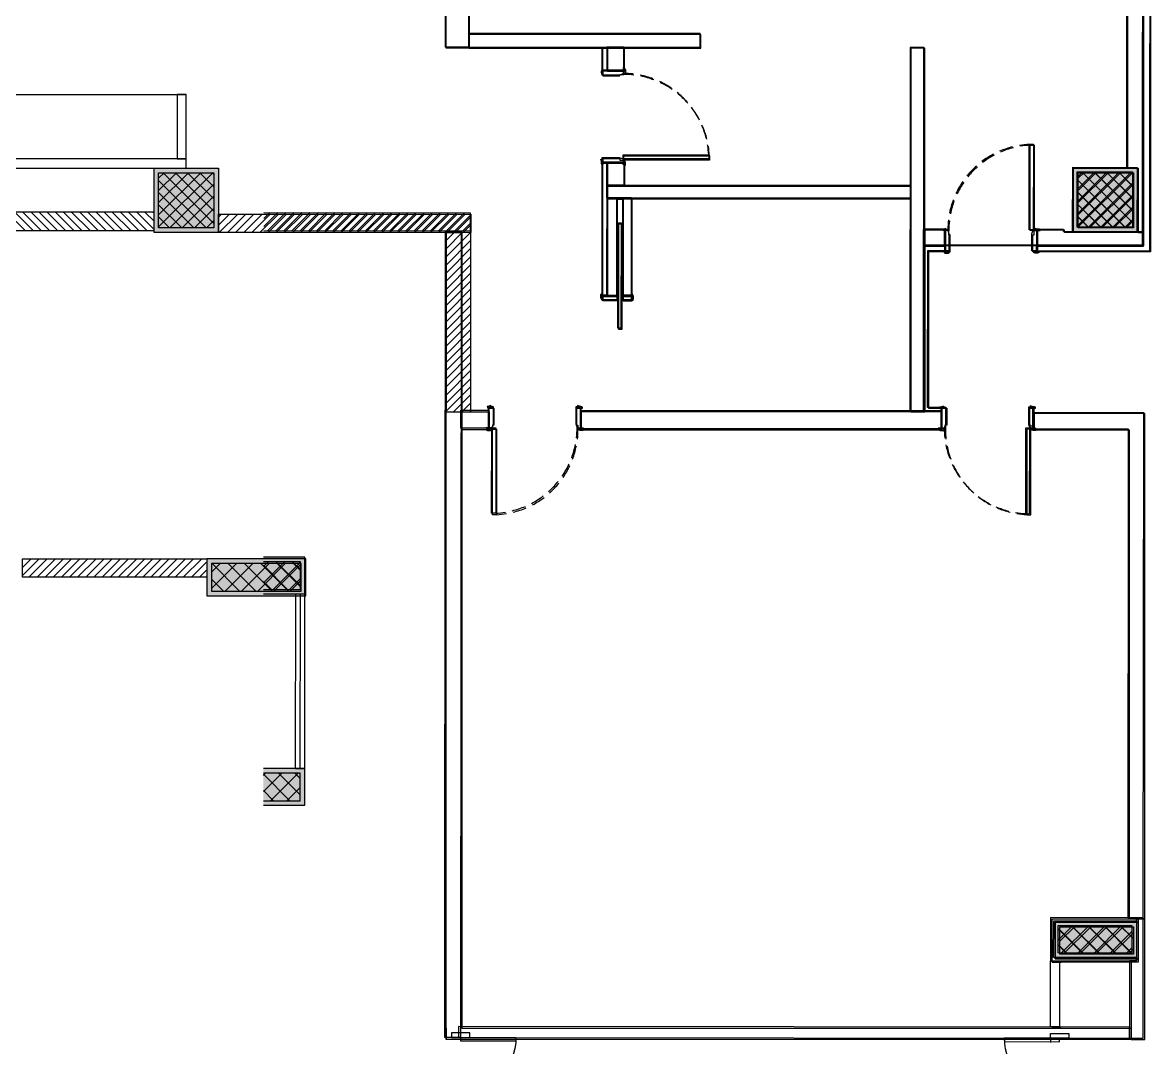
# Model space of a CAD drawing. Extents: x -957 to 3394, y -3 to 3008.
# Drawn here: x -79.9 to 402.8, y 1259.3 to 1697.9 of the extents above; entities that cross this region are included whole.
import ezdxf

# ---------------------------------------------------------------- set-up
doc = ezdxf.new("R2010")
doc.units = 0
doc.header["$MEASUREMENT"] = 0
for name, color, linetype in [('PDF_-SKM_FASTNER', 7, 'CONTINUOUS'), ('PDF_BH_005_MASTERPLAN$0$FR', 7, 'CONTINUOUS'), ('PDF_BH_005_MASTERPLAN$0$ID', 7, 'CONTINUOUS'), ('PDF_ELEVATION_5_LIGHT', 7, 'CONTINUOUS'), ('PDF_FRAMING-COLUMN', 7, 'CONTINUOUS'), ('PDF_FRAMING-COLUMN_HATCH', 7, 'CONTINUOUS'), ('PDF_HATCH', 7, 'CONTINUOUS'), ('PDF_HATCH_-_WALL', 7, 'CONTINUOUS'), ('PDF_I-DOOR', 7, 'CONTINUOUS'), ('PDF_I-DOOR-OPEN', 7, 'CONTINUOUS'), ('PDF_I-WALL', 7, 'CONTINUOUS'), ('PDF_I-WALL-JAMB', 7, 'CONTINUOUS'), ('PDF_ID-DOOR', 7, 'CONTINUOUS'), ('PDF_ID_FINISH_LINE', 7, 'CONTINUOUS'), ('PDF_SHREM-CAD_6_CABLE', 7, 'CONTINUOUS'), ('PDF_TRI_ARC-KQ_DOOR___WIND', 7, 'CONTINUOUS'), ('PDF_WALL', 7, 'CONTINUOUS')]:
    doc.layers.add(name, color=color, linetype=linetype)

msp = doc.modelspace()

# ---------------------------------------------------------------- linework, layer by layer
at = {"layer": 'PDF_-SKM_FASTNER'}
for points in [[(-403.41, 1667.11), (-9.86, 1667.11)], [(101.34, 1608.1), (101.32, 1608.07)], [(104.81, 1608.1), (101.32, 1604.6)], [(108.29, 1608.1), (101.32, 1601.12)], [(111.77, 1608.1), (101.32, 1597.64)], [(111.93, 1604.78), (101.32, 1594.16)], [(111.93, 1601.3), (101.32, 1590.68)], [(111.93, 1597.82), (101.32, 1587.2)], [(111.93, 1594.34), (101.32, 1583.73)], [(111.93, 1590.86), (101.32, 1580.25)], [(111.93, 1587.38), (101.32, 1576.77)], [(111.93, 1583.91), (101.32, 1573.29)], [(111.93, 1580.43), (101.32, 1569.81)], [(111.93, 1576.95), (101.32, 1566.33)], [(111.93, 1573.47), (101.32, 1562.85)], [(111.93, 1569.99), (101.32, 1559.38)], [(111.93, 1566.51), (101.32, 1555.9)], [(111.93, 1563.04), (101.32, 1552.42)], [(111.93, 1559.56), (101.32, 1548.94)], [(111.93, 1556.08), (101.32, 1545.46)], [(111.93, 1552.6), (101.32, 1541.98)], [(111.93, 1549.12), (101.32, 1538.5)], [(111.93, 1545.64), (101.32, 1535.03)], [(111.93, 1542.16), (101.32, 1531.55)], [(111.93, 1538.69), (104.58, 1531.34)], [(111.93, 1535.21), (108.06, 1531.34)], [(111.93, 1531.73), (111.54, 1531.34)]]:
    msp.add_lwpolyline(points, dxfattribs=at)
for points in [[(-9.86, 1667.11), (-13.8, 1667.11), (-13.8, 1639.56), (-9.86, 1639.56)], [(-403.41, 1635.63), (-9.86, 1635.63), (-9.86, 1639.56), (-403.41, 1639.56)], [(101.32, 1608.08), (101.32, 1531.34), (111.93, 1531.34), (111.93, 1608.08)]]:
    msp.add_lwpolyline(points, close=True, dxfattribs=at)
at = {"layer": 'PDF_BH_005_MASTERPLAN$0$FR'}
for points in [[(363.32, 1305.24), (369.58, 1311.49)], [(373.71, 1299.69), (363.33, 1310.08)], [(364.01, 1304.69), (370.27, 1310.95)], [(374.4, 1299.14), (364.01, 1309.54)], [(364.72, 1299.7), (376.53, 1311.48)], [(365.42, 1299.14), (377.22, 1310.95)], [(380.66, 1299.68), (368.87, 1311.49)], [(381.36, 1299.14), (369.55, 1310.95)], [(371.68, 1299.69), (383.49, 1311.48)], [(372.37, 1299.14), (384.18, 1310.95)], [(387.61, 1299.68), (375.82, 1311.49)], [(388.32, 1299.14), (376.51, 1310.95)], [(378.63, 1299.68), (390.44, 1311.47)], [(379.33, 1299.14), (391.14, 1310.95)], [(394.56, 1299.67), (382.77, 1311.48)], [(395.27, 1299.14), (383.47, 1310.95)], [(385.58, 1299.68), (394.79, 1308.87)], [(386.29, 1299.14), (395.49, 1308.35)], [(394.79, 1306.4), (389.73, 1311.47)], [(395.49, 1305.88), (390.42, 1310.95)], [(366.75, 1299.69), (363.32, 1303.13)], [(367.45, 1299.14), (364.01, 1302.58)], [(392.53, 1299.67), (394.78, 1301.92)], [(393.24, 1299.14), (395.49, 1301.39)]]:
    msp.add_lwpolyline(points, dxfattribs=at)
for points in [[(361.36, 1313.46), (396.76, 1313.43), (361.35, 1297.73), (396.75, 1297.7)], [(397.46, 1312.92), (362.04, 1312.92), (397.46, 1297.18), (362.04, 1297.18)], [(363.33, 1311.5), (394.79, 1311.47), (363.32, 1299.7), (394.78, 1299.67)], [(395.49, 1310.95), (364.01, 1310.95), (395.49, 1299.14), (364.01, 1299.14)]]:
    msp.add_solid(points, dxfattribs=at)
at = {"layer": 'PDF_BH_005_MASTERPLAN$0$ID'}
msp.add_lwpolyline([(359.94, 1263.32), (359.94, 1261.35)], dxfattribs=at)
at = {"layer": 'PDF_ELEVATION_5_LIGHT'}
for points in [[(36.94, 1378.64), (37.01, 1453.36)], [(36.94, 1378.64), (37.01, 1453.36)], [(38.91, 1378.64), (38.98, 1453.36)], [(38.91, 1378.64), (38.98, 1453.36)], [(40.88, 1378.63), (40.94, 1453.36)], [(40.88, 1378.63), (40.94, 1453.36)]]:
    msp.add_lwpolyline(points, dxfattribs=at)
at = {"layer": 'PDF_FRAMING-COLUMN'}
for points in [[(-23.64, 1635.63), (3.91, 1635.63), (3.91, 1608.08), (-23.64, 1608.08)], [(-21.67, 1633.66), (1.94, 1633.66), (1.94, 1610.05), (-21.67, 1610.05)], [(369.51, 1635.97), (397.04, 1635.94), (397.01, 1608.41), (369.48, 1608.43)], [(369.91, 1635.63), (397.46, 1635.63), (397.46, 1608.08), (369.91, 1608.08)], [(371.47, 1634), (395.07, 1633.98), (395.05, 1610.38), (371.45, 1610.4)], [(371.88, 1633.66), (395.49, 1633.66), (395.49, 1610.05), (371.88, 1610.05)], [(-1.01, 1468.37), (-1.01, 1452.63), (41.3, 1452.63), (41.3, 1468.37)], [(0.96, 1466.4), (0.96, 1454.6), (39.33, 1454.6), (39.33, 1466.4)], [(361.36, 1313.46), (396.76, 1313.43), (396.75, 1297.7), (361.35, 1297.73)], [(361.36, 1313.46), (396.76, 1313.43), (396.75, 1297.7), (361.35, 1297.73)], [(362.04, 1312.92), (397.46, 1312.92), (397.46, 1297.18), (362.04, 1297.18)], [(362.04, 1312.92), (397.46, 1312.92), (397.46, 1297.18), (362.04, 1297.18)], [(363.33, 1311.5), (394.79, 1311.47), (394.78, 1299.67), (363.32, 1299.7)], [(363.33, 1311.5), (394.79, 1311.47), (394.78, 1299.67), (363.32, 1299.7)], [(364.01, 1310.95), (395.49, 1310.95), (395.49, 1299.14), (364.01, 1299.14)], [(364.01, 1310.95), (395.49, 1310.95), (395.49, 1299.14), (364.01, 1299.14)]]:
    msp.add_lwpolyline(points, close=True, dxfattribs=at)
for points in [[(23.22, 1453.38), (40.94, 1453.36), (40.95, 1469.09), (23.23, 1469.11)], [(23.22, 1455.34), (38.98, 1455.33), (38.99, 1467.13), (23.23, 1467.14)], [(23.14, 1362.92), (40.86, 1362.9), (40.88, 1378.63), (23.16, 1378.65)], [(23.14, 1364.88), (38.9, 1364.87), (38.91, 1376.67), (23.15, 1376.68)]]:
    msp.add_lwpolyline(points, dxfattribs=at)
at = {"layer": 'PDF_FRAMING-COLUMN_HATCH'}
for points in [[(-21.67, 1631.3), (-19.31, 1633.66)], [(-21.67, 1626.08), (-14.09, 1633.66)], [(-21.67, 1620.86), (-8.87, 1633.66)], [(-21.67, 1615.65), (-3.65, 1633.66)], [(-21.67, 1610.43), (1.56, 1633.66)], [(1.94, 1611.99), (-19.72, 1633.66)], [(1.94, 1617.21), (-14.5, 1633.66)], [(1.94, 1622.43), (-9.29, 1633.66)], [(1.94, 1627.65), (-4.07, 1633.66)], [(1.94, 1632.86), (1.15, 1633.66)], [(371.45, 1615.99), (389.47, 1633.98)], [(371.45, 1610.78), (394.69, 1633.98)], [(371.46, 1626.42), (379.04, 1633.99)], [(371.46, 1621.21), (384.26, 1633.99)], [(371.47, 1631.64), (373.83, 1633.99)], [(371.88, 1631.3), (374.24, 1633.66)], [(371.88, 1626.08), (379.46, 1633.66)], [(371.88, 1620.86), (384.68, 1633.66)], [(371.88, 1615.65), (389.89, 1633.66)], [(371.88, 1610.43), (395.11, 1633.66)], [(395.05, 1612.32), (373.41, 1634)], [(395.49, 1611.99), (373.83, 1633.66)], [(395.05, 1617.54), (378.63, 1633.99)], [(395.49, 1617.21), (379.04, 1633.66)], [(395.06, 1622.75), (383.84, 1633.99)], [(395.49, 1622.43), (384.26, 1633.66)], [(395.06, 1627.97), (389.06, 1633.98)], [(395.49, 1627.65), (389.48, 1633.66)], [(395.07, 1633.18), (394.27, 1633.98)], [(395.49, 1632.86), (394.7, 1633.66)], [(-1.33, 1610.05), (-21.67, 1630.39)], [(-16.83, 1610.05), (1.94, 1628.82)], [(391.78, 1610.38), (371.47, 1630.73)], [(392.22, 1610.05), (371.88, 1630.39)], [(376.28, 1610.39), (395.06, 1629.14)], [(376.72, 1610.05), (395.49, 1628.82)], [(-6.55, 1610.05), (-21.67, 1625.17)], [(-11.61, 1610.05), (1.94, 1623.61)], [(386.56, 1610.39), (371.46, 1625.51)], [(387, 1610.05), (371.88, 1625.17)], [(381.5, 1610.39), (395.06, 1623.93)], [(381.93, 1610.05), (395.49, 1623.61)], [(-11.76, 1610.05), (-21.67, 1619.95)], [(-6.4, 1610.05), (1.94, 1618.39)], [(381.35, 1610.39), (371.46, 1620.3)], [(381.79, 1610.05), (371.88, 1619.95)], [(386.71, 1610.39), (395.06, 1618.71)], [(387.15, 1610.05), (395.49, 1618.39)], [(-16.98, 1610.05), (-21.67, 1614.74)], [(-1.18, 1610.05), (1.94, 1613.17)], [(376.13, 1610.39), (371.45, 1615.08)], [(376.57, 1610.05), (371.88, 1614.74)], [(391.93, 1610.38), (395.05, 1613.5)], [(392.37, 1610.05), (395.49, 1613.17)], [(0.96, 1462.65), (4.72, 1466.4)], [(0.96, 1455.69), (11.67, 1466.4)], [(12.99, 1454.6), (1.19, 1466.4)], [(6.82, 1454.6), (18.63, 1466.4)], [(19.95, 1454.6), (8.14, 1466.4)], [(13.78, 1454.6), (25.59, 1466.4)], [(26.91, 1454.6), (15.1, 1466.4)], [(20.74, 1454.6), (32.54, 1466.4)], [(33.86, 1454.6), (22.06, 1466.4)], [(23.22, 1458.17), (32.2, 1467.13)], [(23.23, 1465.12), (25.25, 1467.14)], [(33.51, 1455.33), (23.23, 1465.63)], [(27.35, 1455.34), (38.97, 1466.95)], [(27.69, 1454.6), (39.32, 1466.22)], [(38.97, 1456.83), (28.68, 1467.14)], [(39.32, 1456.1), (29.02, 1466.4)], [(38.97, 1463.78), (35.63, 1467.13)], [(39.32, 1463.05), (35.97, 1466.4)], [(6.04, 1454.6), (0.96, 1459.67)], [(26.56, 1455.34), (23.22, 1458.68)], [(34.3, 1455.33), (38.97, 1459.99)], [(34.65, 1454.6), (39.32, 1459.26)], [(23.15, 1375.72), (24.11, 1376.68)], [(23.15, 1368.77), (31.07, 1376.67)], [(34.5, 1364.87), (23.15, 1376.23)], [(26.21, 1364.88), (38.02, 1376.67)], [(38.89, 1367.43), (29.66, 1376.68)], [(38.9, 1374.38), (36.61, 1376.67)], [(27.54, 1364.88), (23.15, 1369.28)], [(33.16, 1364.87), (38.89, 1370.59)]]:
    msp.add_lwpolyline(points, dxfattribs=at)
for points in [[(369.58, 1311.49), (363.32, 1305.24)], [(363.33, 1310.08), (373.71, 1299.69)], [(370.27, 1310.95), (364.01, 1304.69)], [(364.01, 1309.54), (374.4, 1299.14)], [(376.53, 1311.48), (364.72, 1299.7)], [(377.22, 1310.95), (365.42, 1299.14)], [(368.87, 1311.49), (380.66, 1299.68)], [(369.55, 1310.95), (381.36, 1299.14)], [(383.49, 1311.48), (371.68, 1299.69)], [(384.18, 1310.95), (372.37, 1299.14)], [(375.82, 1311.49), (387.61, 1299.68)], [(376.51, 1310.95), (388.32, 1299.14)], [(390.44, 1311.47), (378.63, 1299.68)], [(391.14, 1310.95), (379.33, 1299.14)], [(382.77, 1311.48), (394.56, 1299.67)], [(383.47, 1310.95), (395.27, 1299.14)], [(394.79, 1308.87), (385.58, 1299.68)], [(395.49, 1308.35), (386.29, 1299.14)], [(389.73, 1311.47), (394.79, 1306.4)], [(390.42, 1310.95), (395.49, 1305.88)], [(363.32, 1303.13), (366.75, 1299.69)], [(364.01, 1302.58), (367.45, 1299.14)], [(394.78, 1301.92), (392.53, 1299.67)], [(395.49, 1301.39), (393.24, 1299.14)]]:
    msp.add_lwpolyline(points, close=True, dxfattribs=at)
for points in [[(3.91, 1635.63), (-23.64, 1635.63), (3.91, 1608.08), (-23.64, 1608.08)], [(1.94, 1633.66), (-21.67, 1633.66), (1.94, 1610.05), (-21.67, 1610.05)], [(369.51, 1635.97), (397.04, 1635.94), (369.48, 1608.43), (397.01, 1608.41)], [(397.46, 1635.63), (369.91, 1635.63), (397.46, 1608.08), (369.91, 1608.08)], [(371.47, 1634), (395.07, 1633.98), (371.45, 1610.4), (395.05, 1610.38)], [(395.49, 1633.66), (371.88, 1633.66), (395.49, 1610.05), (371.88, 1610.05)], [(41.3, 1468.37), (-1.01, 1468.37), (41.3, 1452.63), (-1.01, 1452.63)], [(23.22, 1453.38), (40.94, 1453.36), (23.23, 1469.11), (40.95, 1469.09)], [(39.33, 1466.4), (0.96, 1466.4), (39.33, 1454.6), (0.96, 1454.6)], [(23.22, 1455.34), (38.98, 1455.33), (23.23, 1467.14), (38.99, 1467.13)], [(23.14, 1362.92), (40.86, 1362.9), (23.16, 1378.65), (40.88, 1378.63)], [(23.14, 1364.88), (38.9, 1364.87), (23.15, 1376.68), (38.91, 1376.67)], [(361.36, 1313.46), (396.76, 1313.43), (361.35, 1297.73), (396.75, 1297.7)], [(361.36, 1313.46), (396.76, 1313.43), (361.35, 1297.73), (396.75, 1297.7)], [(397.46, 1312.92), (362.04, 1312.92), (397.46, 1297.18), (362.04, 1297.18)], [(397.46, 1312.92), (362.04, 1312.92), (397.46, 1297.18), (362.04, 1297.18)], [(363.33, 1311.5), (394.79, 1311.47), (363.32, 1299.7), (394.78, 1299.67)], [(363.33, 1311.5), (394.79, 1311.47), (363.32, 1299.7), (394.78, 1299.67)], [(395.49, 1310.95), (364.01, 1310.95), (395.49, 1299.14), (364.01, 1299.14)], [(395.49, 1310.95), (364.01, 1310.95), (395.49, 1299.14), (364.01, 1299.14)]]:
    msp.add_solid(points, dxfattribs=at)
at = {"layer": 'PDF_HATCH'}
for points in [[(-78.86, 1608.94), (-86.73, 1616.82)], [(-75.38, 1608.94), (-83.25, 1616.82)], [(-71.9, 1608.94), (-79.77, 1616.82)], [(-68.42, 1608.94), (-76.3, 1616.82)], [(-64.95, 1608.94), (-72.82, 1616.82)], [(-61.47, 1608.94), (-69.34, 1616.82)], [(-57.99, 1608.94), (-65.86, 1616.82)], [(-54.51, 1608.94), (-62.38, 1616.82)], [(-51.03, 1608.94), (-58.9, 1616.82)], [(-47.55, 1608.94), (-55.42, 1616.82)], [(-44.07, 1608.94), (-51.95, 1616.82)], [(-40.6, 1608.94), (-48.47, 1616.82)], [(-37.12, 1608.94), (-44.99, 1616.82)], [(-33.64, 1608.94), (-41.51, 1616.82)], [(-30.16, 1608.94), (-38.03, 1616.82)], [(-26.68, 1608.94), (-34.55, 1616.82)], [(-23.64, 1609.38), (-31.07, 1616.82)], [(-23.64, 1612.86), (-27.6, 1616.82)], [(-23.64, 1616.33), (-24.12, 1616.82)], [(3.91, 1614.67), (5.2, 1615.95)], [(3.91, 1611.19), (8.68, 1615.95)], [(4.28, 1608.08), (12.15, 1615.95)], [(7.76, 1608.08), (15.63, 1615.95)], [(11.24, 1608.08), (19.11, 1615.95)], [(14.72, 1608.08), (22.59, 1615.95)], [(18.2, 1608.08), (26.07, 1615.95)], [(21.68, 1608.08), (29.55, 1615.95)], [(23.35, 1610.62), (29.34, 1616.59)], [(23.36, 1614.1), (25.86, 1616.59)], [(24.94, 1608.73), (32.81, 1616.59)], [(25.15, 1608.08), (33.02, 1615.95)], [(28.42, 1608.72), (36.29, 1616.58)], [(28.63, 1608.08), (36.5, 1615.95)], [(31.89, 1608.72), (39.76, 1616.58)], [(32.11, 1608.08), (39.98, 1615.95)], [(35.37, 1608.72), (43.24, 1616.58)], [(35.59, 1608.08), (43.46, 1615.95)], [(38.84, 1608.72), (46.72, 1616.58)], [(39.07, 1608.08), (46.94, 1615.95)], [(42.32, 1608.71), (50.19, 1616.57)], [(42.55, 1608.08), (50.42, 1615.95)], [(45.8, 1608.71), (53.67, 1616.57)], [(46.02, 1608.08), (53.9, 1615.95)], [(49.27, 1608.71), (57.15, 1616.57)], [(49.5, 1608.08), (57.37, 1615.95)], [(52.75, 1608.7), (60.62, 1616.56)], [(52.98, 1608.08), (60.85, 1615.95)], [(56.23, 1608.7), (64.1, 1616.56)], [(56.46, 1608.08), (64.33, 1615.95)], [(59.7, 1608.7), (67.57, 1616.56)], [(59.94, 1608.08), (67.81, 1615.95)], [(63.18, 1608.7), (71.05, 1616.55)], [(63.42, 1608.08), (71.29, 1615.95)], [(66.65, 1608.69), (74.53, 1616.55)], [(66.9, 1608.08), (74.77, 1615.95)], [(70.13, 1608.69), (78, 1616.55)], [(70.37, 1608.08), (78.25, 1615.95)], [(73.61, 1608.69), (81.48, 1616.55)], [(73.85, 1608.08), (81.72, 1615.95)], [(77.08, 1608.68), (84.96, 1616.54)], [(77.33, 1608.08), (85.2, 1615.95)], [(80.56, 1608.68), (88.43, 1616.54)], [(80.81, 1608.08), (88.68, 1615.95)], [(84.04, 1608.68), (91.91, 1616.54)], [(84.29, 1608.08), (92.16, 1615.95)], [(87.51, 1608.67), (95.39, 1616.53)], [(87.77, 1608.08), (95.64, 1615.95)], [(90.99, 1608.67), (98.86, 1616.53)], [(91.25, 1608.08), (99.12, 1615.95)], [(94.47, 1608.67), (102.34, 1616.53)], [(94.72, 1608.08), (102.59, 1615.95)], [(97.94, 1608.67), (105.81, 1616.52)], [(98.2, 1608.08), (106.07, 1615.95)], [(101.42, 1608.66), (109.29, 1616.52)], [(101.68, 1608.08), (109.55, 1615.95)], [(104.89, 1608.66), (111.67, 1615.42)], [(105.16, 1608.08), (111.93, 1614.85)], [(108.37, 1608.66), (111.67, 1611.95)], [(108.64, 1608.08), (111.93, 1611.37)]]:
    msp.add_lwpolyline(points, dxfattribs=at)
at = {"layer": 'PDF_HATCH_-_WALL'}
for points in [[(-79.77, 1468.37), (-79.91, 1468.23)], [(-76.29, 1468.37), (-79.91, 1464.75)], [(-72.81, 1468.37), (-79.91, 1461.27)], [(-69.33, 1468.37), (-77.21, 1460.5)], [(-65.86, 1468.37), (-73.73, 1460.5)], [(-62.38, 1468.37), (-70.25, 1460.5)], [(-58.9, 1468.37), (-66.77, 1460.5)], [(-55.42, 1468.37), (-63.29, 1460.5)], [(-51.94, 1468.37), (-59.81, 1460.5)], [(-48.46, 1468.37), (-56.33, 1460.5)], [(-44.99, 1468.37), (-52.86, 1460.5)], [(-41.51, 1468.37), (-49.38, 1460.5)], [(-38.03, 1468.37), (-45.9, 1460.5)], [(-34.55, 1468.37), (-42.42, 1460.5)], [(-31.07, 1468.37), (-38.94, 1460.5)], [(-27.59, 1468.37), (-35.46, 1460.5)], [(-24.11, 1468.37), (-31.98, 1460.5)], [(-20.64, 1468.37), (-28.51, 1460.5)], [(-17.16, 1468.37), (-25.03, 1460.5)], [(-13.68, 1468.37), (-21.55, 1460.5)], [(-10.2, 1468.37), (-18.07, 1460.5)], [(-6.72, 1468.37), (-14.59, 1460.5)], [(-3.24, 1468.37), (-11.11, 1460.5)], [(-1.01, 1467.13), (-7.64, 1460.5)], [(-1.01, 1463.65), (-4.16, 1460.5)]]:
    msp.add_lwpolyline(points, close=True, dxfattribs=at)
at = {"layer": 'PDF_I-DOOR'}
for points in [[(174.76, 1567.3), (176.33, 1567.29), (176.37, 1612.11), (174.8, 1612.11)], [(175.1, 1566.75), (176.68, 1566.75), (176.68, 1611.59), (175.1, 1611.59)]]:
    msp.add_lwpolyline(points, close=True, dxfattribs=at)
at = {"layer": 'PDF_I-DOOR-OPEN'}
for centre, radius, start, end in [((177.18, 1639.59), 36.58, 83.3023, 89.9503), ((177.46, 1639.09), 36.6, 83.3512, 89.9991), ((177.18, 1639.58), 36.59, 69.4416, 78.6802), ((177.47, 1639.09), 36.6, 69.4893, 78.7304), ((177.19, 1639.6), 36.57, 55.578, 64.8212), ((177.47, 1639.09), 36.6, 55.6279, 64.8693), ((177.18, 1639.59), 36.58, 41.7179, 50.9591), ((177.47, 1639.09), 36.6, 41.7667, 51.0077), ((177.18, 1639.59), 36.58, 27.8568, 37.0974), ((177.47, 1639.09), 36.6, 27.9052, 37.1468), ((177.19, 1639.59), 36.57, 13.9946, 23.2371), ((177.46, 1639.09), 36.6, 14.0444, 23.2852), ((177.2, 1639.59), 36.56, 2.7254, 9.3761), ((177.46, 1639.09), 36.6, 2.7755, 9.4235), ((352.65, 1609.23), 36.58, 117.8568, 127.0974), ((353.07, 1608.87), 36.6, 117.9056, 127.1464), ((352.65, 1609.24), 36.57, 103.9941, 113.2371), ((353.07, 1608.87), 36.6, 104.0438, 113.2853), ((352.65, 1609.23), 36.58, 92.7268, 99.3747), ((353.07, 1608.86), 36.6, 92.7755, 99.4235), ((352.65, 1609.23), 36.58, 131.7174, 140.9586), ((353.07, 1608.87), 36.6, 131.7667, 141.0077), ((352.65, 1609.24), 36.57, 145.578, 154.8212), ((353.07, 1608.87), 36.6, 145.6283, 154.8692), ((352.65, 1609.24), 36.57, 159.4396, 168.6823), ((353.07, 1608.87), 36.6, 159.4897, 168.7306), ((352.66, 1609.23), 36.58, 173.3023, 179.9503), ((353.08, 1608.87), 36.6, 173.3508, 179.9987), ((120.84, 1524.48), 36.58, 353.3023, 359.9503), ((121.19, 1523.86), 36.6, 353.3508, 359.9986), ((351.11, 1524.28), 36.58, 179.9517, 186.5997), ((351.6, 1523.86), 36.6, 180.0014, 186.6492), ((120.84, 1524.48), 36.59, 339.4413, 348.6805), ((121.19, 1523.86), 36.6, 339.4897, 348.7306), ((351.11, 1524.28), 36.58, 191.2205, 200.4617), ((351.6, 1523.86), 36.6, 191.2694, 200.5103), ((120.85, 1524.48), 36.57, 325.5789, 334.821), ((121.19, 1523.86), 36.6, 325.6283, 334.8692), ((351.1, 1524.28), 36.57, 205.081, 214.3231), ((351.6, 1523.86), 36.6, 205.1308, 214.3717), ((120.85, 1524.48), 36.58, 311.7179, 320.9591), ((351.1, 1524.28), 36.57, 218.9421, 228.1849), ((121.19, 1523.86), 36.61, 311.7674, 321.0071), ((351.6, 1523.86), 36.61, 218.9929, 228.2326), ((120.85, 1524.48), 36.58, 297.8568, 307.0974), ((121.19, 1523.86), 36.6, 297.9052, 307.1468), ((351.11, 1524.28), 36.58, 232.8046, 242.0452), ((351.6, 1523.86), 36.6, 232.8532, 242.0948), ((120.85, 1524.48), 36.58, 272.7268, 279.3747), ((121.19, 1523.86), 36.6, 272.7755, 279.4235), ((120.84, 1524.48), 36.58, 283.9963, 293.2367), ((121.19, 1523.86), 36.6, 284.0446, 293.2851), ((351.11, 1524.28), 36.58, 246.6652, 255.9062), ((351.6, 1523.86), 36.6, 246.7149, 255.9554), ((351.11, 1524.29), 36.58, 260.5273, 267.1752), ((351.6, 1523.86), 36.6, 260.5765, 267.2245)]:
    msp.add_arc(centre, radius, start, end, dxfattribs=at)
at = {"layer": 'PDF_I-WALL'}
for points in [[(110.95, 1687.43), (101.12, 1687.44), (101.35, 1953.79), (111.18, 1953.78)], [(111.15, 1686.91), (101.32, 1686.91), (101.32, 1953.42), (111.15, 1953.42)], [(397.28, 1923.05), (392.76, 1923.06), (392.51, 1635.95), (397.04, 1635.94), (397.01, 1608.41), (399.37, 1608.41), (399.67, 1950.58), (397.31, 1950.58)], [(397.46, 1922.92), (392.93, 1922.92), (392.93, 1635.63), (397.46, 1635.63), (397.46, 1608.08), (399.82, 1608.08), (399.82, 1950.47), (397.46, 1950.47)], [(210.07, 1693.25), (110.96, 1693.33), (110.95, 1687.43), (210.07, 1687.35)], [(210.33, 1692.81), (111.15, 1692.81), (111.15, 1686.91), (210.33, 1686.91)], [(177.41, 1677.54), (177.42, 1687.37), (170.14, 1687.38), (170.13, 1677.55)], [(177.66, 1677.07), (177.66, 1686.91), (170.38, 1686.91), (170.38, 1677.07)], [(299.8, 1531.8), (305.7, 1531.79), (305.83, 1687.26), (299.93, 1687.27)], [(300.25, 1531.34), (306.16, 1531.34), (306.16, 1686.91), (300.25, 1686.91)], [(177.38, 1638.21), (177.37, 1628.38), (170.09, 1628.39), (170.1, 1638.22)], [(177.66, 1637.71), (177.66, 1627.87), (170.38, 1627.87), (170.38, 1637.71)], [(369.51, 1635.97), (397.04, 1635.94), (397.01, 1608.41), (369.48, 1608.43)], [(369.91, 1635.63), (397.46, 1635.63), (397.46, 1608.08), (369.91, 1608.08)], [(170.09, 1622.88), (170.09, 1628.39), (299.88, 1628.27), (299.88, 1622.77)], [(170.38, 1622.36), (170.38, 1627.87), (300.25, 1627.87), (300.25, 1622.36)], [(180.67, 1581.26), (180.71, 1622.87), (170.09, 1622.88), (170.05, 1581.27), (174.38, 1581.27), (174.41, 1622.88), (176.77, 1622.87), (176.74, 1581.26)], [(181.01, 1580.73), (181.01, 1622.36), (170.38, 1622.36), (170.38, 1580.73), (174.71, 1580.73), (174.71, 1622.36), (177.07, 1622.36), (177.07, 1580.73)], [(101.06, 1608.66), (107.74, 1608.66), (107.45, 1263.54), (100.76, 1263.54)], [(108.01, 1267.46), (394.51, 1267.46), (394.51, 1262.74), (101.32, 1262.74), (101.32, 1608.08), (108.01, 1608.08)], [(314.7, 1609.46), (305.77, 1609.47), (305.76, 1602.59), (314.69, 1602.58)], [(315.09, 1609.06), (306.16, 1609.06), (306.16, 1602.18), (315.09, 1602.18)], [(399.37, 1602.51), (399.37, 1608.41), (365.55, 1608.44), (365.55, 1609.42), (354.03, 1609.43), (354.02, 1602.55)], [(399.82, 1602.18), (399.82, 1608.08), (365.98, 1608.08), (365.98, 1609.06), (354.45, 1609.06), (354.45, 1602.18)], [(107.68, 1531.97), (119.48, 1531.96), (119.47, 1524.28), (107.67, 1524.29)], [(108.01, 1531.34), (119.82, 1531.34), (119.82, 1523.66), (108.01, 1523.66)], [(313.16, 1531.79), (158.81, 1531.92), (158.8, 1524.25), (313.15, 1524.12)], [(313.62, 1531.34), (159.17, 1531.34), (159.17, 1523.66), (313.62, 1523.66)], [(352.49, 1530.97), (352.48, 1524.09), (393.2, 1524.05), (393.03, 1314.81), (399.71, 1314.81), (399.9, 1530.93)], [(352.97, 1530.55), (352.97, 1523.66), (393.72, 1523.66), (393.72, 1314.3), (400.41, 1314.3), (400.41, 1530.55)], [(396.76, 1314.81), (359.99, 1314.84), (359.97, 1296.36), (396.75, 1296.33), (396.75, 1297.7), (361.35, 1297.73), (361.36, 1313.46), (396.76, 1313.43)], [(397.46, 1314.29), (397.46, 1312.92), (362.04, 1312.92), (362.04, 1297.18), (397.46, 1297.18), (397.46, 1295.8), (360.66, 1295.8), (360.66, 1314.29)], [(361.36, 1313.46), (396.76, 1313.43), (396.75, 1297.7), (361.35, 1297.73)], [(362.04, 1312.92), (397.46, 1312.92), (397.46, 1297.18), (362.04, 1297.18)], [(399.71, 1314.81), (396.76, 1314.81), (396.75, 1296.33), (393.8, 1296.33), (393.77, 1263.29), (399.67, 1263.29)], [(400.41, 1314.3), (397.46, 1314.3), (397.46, 1295.8), (394.51, 1295.8), (394.51, 1262.74), (400.41, 1262.74)], [(359.97, 1296.36), (363.91, 1296.35), (363.88, 1268.04), (359.95, 1268.04)], [(106.66, 1263.54), (393.77, 1263.29), (393.77, 1268.01), (106.67, 1268.26)]]:
    msp.add_lwpolyline(points, close=True, dxfattribs=at)
for points in [[(360.66, 1295.8), (364.6, 1295.8)], [(101.32, 1267.46), (101.32, 1262.74)], [(364.6, 1267.46), (360.66, 1267.46)]]:
    msp.add_lwpolyline(points, dxfattribs=at)
at = {"layer": 'PDF_I-WALL-JAMB'}
for points in [[(168.17, 1675.98), (168.17, 1678.14), (167.58, 1676.37)], [(177.21, 1676.56), (177.22, 1678.72), (177.8, 1676.95)], [(168.14, 1639.79), (168.13, 1637.63), (167.55, 1639.4)], [(177.18, 1639.2), (177.18, 1637.03), (177.77, 1638.8)], [(315.68, 1609.27), (313.52, 1609.27), (315.29, 1609.86)], [(353.05, 1609.23), (355.21, 1609.23), (353.44, 1609.82)], [(316.26, 1600.22), (314.1, 1600.22), (315.87, 1599.63)], [(352.45, 1600.19), (354.61, 1600.19), (352.84, 1599.6)], [(121.05, 1533.53), (118.89, 1533.53), (120.66, 1534.12)], [(157.24, 1533.49), (159.4, 1533.49), (157.63, 1534.08)], [(314.73, 1533.36), (312.57, 1533.36), (314.34, 1533.95)], [(350.92, 1533.33), (353.08, 1533.33), (351.31, 1533.92)], [(120.45, 1524.48), (118.29, 1524.48), (120.06, 1523.89)], [(157.82, 1524.45), (159.98, 1524.45), (158.21, 1523.86)], [(314.14, 1524.31), (311.97, 1524.32), (313.74, 1523.73)], [(351.5, 1524.28), (353.66, 1524.28), (351.89, 1523.69)]]:
    msp.add_lwpolyline(points, dxfattribs=at)
for points in [[(168.41, 1675.49), (168.41, 1677.66), (168.02, 1677.66), (168.02, 1677.26), (167.82, 1677.26), (167.82, 1675.89), (168.02, 1675.89), (168.02, 1675.49)], [(168.17, 1677.55), (168.17, 1675.58), (175.44, 1675.58), (177.21, 1676.17), (177.21, 1677.54)], [(168.41, 1677.07), (168.41, 1675.1), (175.69, 1675.1), (175.69, 1675.69), (177.47, 1675.69), (177.47, 1677.07)], [(177.47, 1676.08), (177.47, 1678.25), (177.86, 1678.25), (177.86, 1677.85), (178.06, 1677.85), (178.06, 1676.48), (177.86, 1676.48), (177.86, 1676.08)], [(168.41, 1639.29), (168.41, 1637.12), (168.02, 1637.12), (168.02, 1637.52), (167.82, 1637.52), (167.82, 1638.89), (168.02, 1638.89), (168.02, 1639.29)], [(168.13, 1638.22), (168.14, 1640.19), (175.41, 1640.18), (177.18, 1639.59), (177.18, 1638.21)], [(168.41, 1637.71), (168.41, 1639.68), (175.69, 1639.68), (175.69, 1639.09), (177.47, 1639.09), (177.47, 1637.71)], [(177.47, 1638.7), (177.47, 1636.53), (177.86, 1636.53), (177.86, 1636.92), (178.06, 1636.92), (178.06, 1638.3), (177.86, 1638.3), (177.86, 1638.7)], [(316.08, 1608.87), (313.91, 1608.87), (313.91, 1609.26), (314.31, 1609.26), (314.31, 1609.46), (315.69, 1609.46), (315.69, 1609.26), (316.08, 1609.26)], [(314.69, 1600.22), (316.66, 1600.22), (316.66, 1607.5), (316.08, 1609.27), (314.7, 1609.27)], [(315.09, 1599.82), (317.06, 1599.82), (317.06, 1607.1), (316.47, 1607.1), (316.47, 1608.87), (315.09, 1608.87)], [(354.02, 1600.19), (352.06, 1600.19), (352.06, 1607.47), (352.65, 1609.23), (354.03, 1609.23)], [(354.45, 1599.82), (352.48, 1599.82), (352.48, 1607.1), (353.07, 1607.1), (353.07, 1608.87), (354.45, 1608.87)], [(353.47, 1608.87), (355.63, 1608.87), (355.63, 1609.26), (355.24, 1609.26), (355.24, 1609.46), (353.86, 1609.46), (353.86, 1609.26), (353.47, 1609.26)], [(316.67, 1599.82), (314.5, 1599.82), (314.5, 1599.42), (314.9, 1599.42), (314.9, 1599.22), (316.28, 1599.22), (316.28, 1599.42), (316.67, 1599.42)], [(352.88, 1599.82), (355.04, 1599.82), (355.04, 1599.42), (354.65, 1599.42), (354.65, 1599.22), (353.27, 1599.22), (353.27, 1599.42), (352.88, 1599.42)], [(168.09, 1581.86), (168.08, 1579.7), (167.69, 1579.7), (167.69, 1580.09), (167.5, 1580.09), (167.5, 1581.47), (167.69, 1581.47), (167.69, 1581.86)], [(168.41, 1581.32), (168.41, 1579.15), (168.02, 1579.15), (168.02, 1579.55), (167.82, 1579.55), (167.82, 1580.92), (168.02, 1580.92), (168.02, 1581.32)], [(168.09, 1581.27), (174.38, 1581.27), (174.38, 1579.3), (168.08, 1579.31)], [(168.41, 1580.73), (174.71, 1580.73), (174.71, 1578.76), (168.41, 1578.76)], [(176.74, 1581.26), (180.67, 1581.26), (180.67, 1579.29), (176.74, 1579.3)], [(180.67, 1581.26), (176.74, 1581.26), (176.74, 1579.3), (180.67, 1579.29)], [(177.07, 1580.73), (181.01, 1580.73), (181.01, 1578.76), (177.07, 1578.76)], [(181.01, 1580.73), (177.07, 1580.73), (177.07, 1578.76), (181.01, 1578.76)], [(181.07, 1581.85), (180.67, 1581.85), (180.67, 1579.69), (181.06, 1579.69), (181.06, 1580.08), (181.26, 1580.08), (181.26, 1581.46), (181.07, 1581.46)], [(181.4, 1581.32), (181.01, 1581.32), (181.01, 1579.15), (181.4, 1579.15), (181.4, 1579.55), (181.6, 1579.55), (181.6, 1580.92), (181.4, 1580.92)], [(121.39, 1532.91), (119.23, 1532.91), (119.23, 1533.31), (119.62, 1533.31), (119.62, 1533.5), (121, 1533.5), (121, 1533.31), (121.39, 1533.31)], [(119.48, 1533.53), (121.45, 1533.53), (121.44, 1526.25), (120.85, 1524.48), (119.47, 1524.48)], [(119.82, 1532.91), (121.78, 1532.91), (121.78, 1525.63), (121.19, 1525.63), (121.19, 1523.86), (119.82, 1523.86)], [(158.81, 1533.49), (156.84, 1533.5), (156.84, 1526.22), (157.42, 1524.45), (158.8, 1524.45)], [(159.17, 1532.91), (157.2, 1532.91), (157.2, 1525.63), (157.79, 1525.63), (157.79, 1523.86), (159.17, 1523.86)], [(157.6, 1532.91), (159.76, 1532.91), (159.76, 1533.31), (159.37, 1533.31), (159.37, 1533.5), (157.99, 1533.5), (157.99, 1533.31), (157.6, 1533.31)], [(315.19, 1532.91), (313.03, 1532.91), (313.03, 1533.31), (313.42, 1533.31), (313.42, 1533.5), (314.8, 1533.5), (314.8, 1533.31), (315.19, 1533.31)], [(313.16, 1533.36), (315.13, 1533.36), (315.12, 1526.08), (314.53, 1524.31), (313.15, 1524.32)], [(313.62, 1532.91), (315.59, 1532.91), (315.59, 1525.63), (315, 1525.63), (315, 1523.86), (313.62, 1523.86)], [(352.49, 1533.33), (350.52, 1533.33), (350.52, 1526.05), (351.11, 1524.28), (352.48, 1524.28)], [(352.97, 1532.91), (351.01, 1532.91), (351.01, 1525.63), (351.6, 1525.63), (351.6, 1523.86), (352.97, 1523.86)], [(351.4, 1532.91), (353.56, 1532.91), (353.56, 1533.31), (353.17, 1533.31), (353.17, 1533.5), (351.79, 1533.5), (351.79, 1533.31), (351.4, 1533.31)], [(120.8, 1523.86), (118.64, 1523.86), (118.64, 1523.47), (119.03, 1523.47), (119.03, 1523.27), (120.41, 1523.27), (120.41, 1523.47), (120.8, 1523.47)], [(158.19, 1523.86), (160.35, 1523.86), (160.35, 1523.47), (159.96, 1523.47), (159.96, 1523.27), (158.58, 1523.27), (158.58, 1523.47), (158.19, 1523.47)], [(314.6, 1523.86), (312.44, 1523.86), (312.44, 1523.47), (312.83, 1523.47), (312.83, 1523.27), (314.21, 1523.27), (314.21, 1523.47), (314.6, 1523.47)], [(351.99, 1523.86), (354.16, 1523.86), (354.16, 1523.47), (353.76, 1523.47), (353.76, 1523.27), (352.38, 1523.27), (352.38, 1523.47), (351.99, 1523.47)]]:
    msp.add_lwpolyline(points, close=True, dxfattribs=at)
at = {"layer": 'PDF_ID-DOOR'}
for points in [[(177.18, 1639.59), (177.18, 1641.36), (213.76, 1641.33), (213.76, 1639.56)], [(352.65, 1609.23), (350.88, 1609.24), (350.91, 1645.81), (352.68, 1645.81)], [(353.07, 1608.87), (351.3, 1608.87), (351.3, 1645.47), (353.07, 1645.47)], [(177.47, 1639.09), (177.47, 1640.86), (214.07, 1640.86), (214.07, 1639.09)], [(120.85, 1524.48), (122.62, 1524.48), (122.59, 1487.9), (120.82, 1487.9)], [(121.19, 1523.86), (122.97, 1523.86), (122.97, 1487.26), (121.19, 1487.26)], [(351.11, 1524.28), (349.34, 1524.28), (349.3, 1487.71), (351.07, 1487.71)], [(351.6, 1523.86), (349.83, 1523.86), (349.83, 1487.26), (351.6, 1487.26)]]:
    msp.add_lwpolyline(points, close=True, dxfattribs=at)
at = {"layer": 'PDF_ID_FINISH_LINE'}
for points in [[(402.62, 1955.89), (402.32, 1600.15), (354.02, 1600.19), (354.02, 1602.55)], [(402.77, 1955.78), (402.77, 1599.82), (354.45, 1599.82), (354.45, 1602.18)], [(314.69, 1600.22), (307.33, 1600.23), (307.27, 1533.37), (312.67, 1533.36)], [(315.09, 1599.82), (307.73, 1599.82), (307.73, 1532.91), (313.13, 1532.91)]]:
    msp.add_lwpolyline(points, dxfattribs=at)
for points in [[(168.18, 1687.38), (170.14, 1687.38), (170.13, 1677.55), (168.17, 1677.55)], [(168.41, 1686.91), (170.38, 1686.91), (170.38, 1677.07), (168.41, 1677.07)], [(168.13, 1638.22), (170.1, 1638.22), (170.05, 1581.27), (168.09, 1581.27)], [(168.41, 1637.71), (170.38, 1637.71), (170.38, 1580.73), (168.41, 1580.73)]]:
    msp.add_lwpolyline(points, close=True, dxfattribs=at)
at = {"layer": 'PDF_SHREM-CAD_6_CABLE'}
for points in [[(399.67, 1953.53), (399.37, 1602.68), (305.76, 1602.59), (305.7, 1531.79)], [(399.82, 1953.42), (399.82, 1602.35), (306.16, 1602.18), (306.16, 1531.34)], [(100.76, 1263.54), (100.99, 1531.97)], [(101.32, 1262.74), (101.32, 1531.34)]]:
    msp.add_lwpolyline(points, dxfattribs=at)
at = {"layer": 'PDF_TRI_ARC-KQ_DOOR___WIND'}
for points in [[(103.71, 1265.5), (103.71, 1263.53), (111.57, 1263.53), (111.57, 1265.49)], [(367.81, 1265.28), (367.81, 1263.31), (359.94, 1263.32), (359.95, 1265.28)], [(107.64, 1263.53), (131.24, 1263.51), (131.24, 1261.94), (107.64, 1261.96)], [(363.88, 1263.31), (340.28, 1263.33), (340.28, 1261.76), (363.88, 1261.74)]]:
    msp.add_lwpolyline(points, close=True, dxfattribs=at)
for points in [[(131.24, 1263.51, -0.414214), (107.62, 1239.93, 0.414213), (84, 1216.35)], [(387.43, 1216.1, 0.414213), (363.86, 1239.71, -0.414214), (340.28, 1263.33)]]:
    msp.add_lwpolyline(points, format="xyb", dxfattribs=at)
at = {"layer": 'PDF_WALL'}
for points in [[(-23.64, 1616.82), (-389.64, 1616.82), (-389.64, 1608.94), (-23.64, 1608.94)], [(111.93, 1608.08), (3.91, 1608.08), (3.91, 1615.95), (111.93, 1615.95)], [(-79.91, 1460.5), (-79.91, 1468.37), (-1.01, 1468.37), (-1.01, 1460.5)], [(-79.91, 1460.5), (-79.91, 1468.37), (-1.01, 1468.37), (-1.01, 1460.5)]]:
    msp.add_lwpolyline(points, close=True, dxfattribs=at)
for points in [[(23.36, 1616.6), (111.67, 1616.52), (111.66, 1608.65), (23.35, 1608.73)], [(37.01, 1453.36), (40.94, 1453.36)], [(37.01, 1453.36), (40.94, 1453.36)], [(37.36, 1452.63), (41.3, 1452.63)], [(37.36, 1452.63), (41.3, 1452.63)], [(36.94, 1378.64), (40.88, 1378.63)], [(36.94, 1378.64), (40.88, 1378.63)]]:
    msp.add_lwpolyline(points, dxfattribs=at)

doc.saveas('drawing.dxf')
